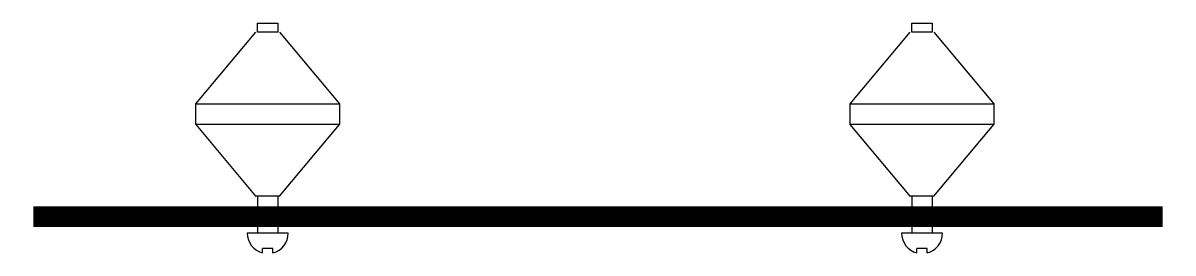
# Model space of a CAD drawing. Header units: inches. Extents: x 9719.7 to 9765.8, y 6621.7 to 6630.9.
import ezdxf

# ---------------------------------------------------------------- set-up
doc = ezdxf.new("R2010")
doc.units = ezdxf.units.IN
doc.header["$MEASUREMENT"] = 0
doc.layers.get('0').update_dxf_attribs({"linetype": 'CONTINUOUS'})

msp = doc.modelspace()

# ---------------------------------------------------------------- linework, layer by layer
at = {"linetype": 'Continuous'}
for p, q in [((9726.619, 6627.678), (9729.029, 6630.551)), ((9729.977, 6630.551), (9732.388, 6627.678)), ((9752.884, 6627.678), (9755.295, 6630.551)), ((9756.243, 6630.551), (9758.653, 6627.678)), ((9726.61, 6626.857), (9729.03, 6623.973)), ((9729.977, 6623.984), (9732.388, 6626.857)), ((9752.876, 6626.857), (9755.296, 6623.973)), ((9756.243, 6623.984), (9758.653, 6626.857)), ((9729.977, 6623.984), (9729.029, 6623.984)), ((9729.093, 6623.984), (9729.093, 6622.501)), ((9729.913, 6623.984), (9729.913, 6622.501)), ((9756.243, 6623.984), (9755.295, 6623.984)), ((9755.358, 6623.984), (9755.358, 6622.501)), ((9756.179, 6623.984), (9756.179, 6622.501)), ((9730.324, 6622.501), (9728.682, 6622.501)), ((9756.589, 6622.501), (9754.948, 6622.501)), ((9729.298, 6621.706), (9729.298, 6621.885)), ((9729.708, 6621.885), (9729.298, 6621.885)), ((9729.708, 6621.706), (9729.708, 6621.885)), ((9729.708, 6621.706), (9729.708, 6621.885)), ((9755.563, 6621.706), (9755.563, 6621.885)), ((9755.974, 6621.885), (9755.563, 6621.885)), ((9755.974, 6621.706), (9755.974, 6621.885)), ((9755.974, 6621.706), (9755.974, 6621.885))]:
    msp.add_line(p, q, dxfattribs=at)
for points in [[(9729.093, 6630.921), (9729.913, 6630.921), (9729.913, 6630.551), (9729.093, 6630.551)], [(9755.358, 6630.921), (9756.179, 6630.921), (9756.179, 6630.551), (9755.358, 6630.551)], [(9726.61, 6627.678), (9732.388, 6627.678), (9732.388, 6626.857), (9726.61, 6626.857)], [(9752.884, 6627.678), (9758.645, 6627.678), (9758.645, 6626.857), (9752.884, 6626.857)]]:
    msp.add_lwpolyline(points, close=True, dxfattribs=at)
at = {"linetype": 'Continuous', "const_width": 0.821}
msp.add_lwpolyline([(9765.434, 6623.163), (9720.088, 6623.163)], dxfattribs=at)
at = {"linetype": 'Continuous'}
for centre, start, end in [((9729.503, 6622.501), 180, 255.5225), ((9729.503, 6622.501), 284.4775, 0), ((9755.769, 6622.501), 180, 255.5225), ((9755.769, 6622.501), 284.4775, 0)]:
    msp.add_arc(centre, 0.821, start, end, dxfattribs=at)

doc.saveas('drawing.dxf')
